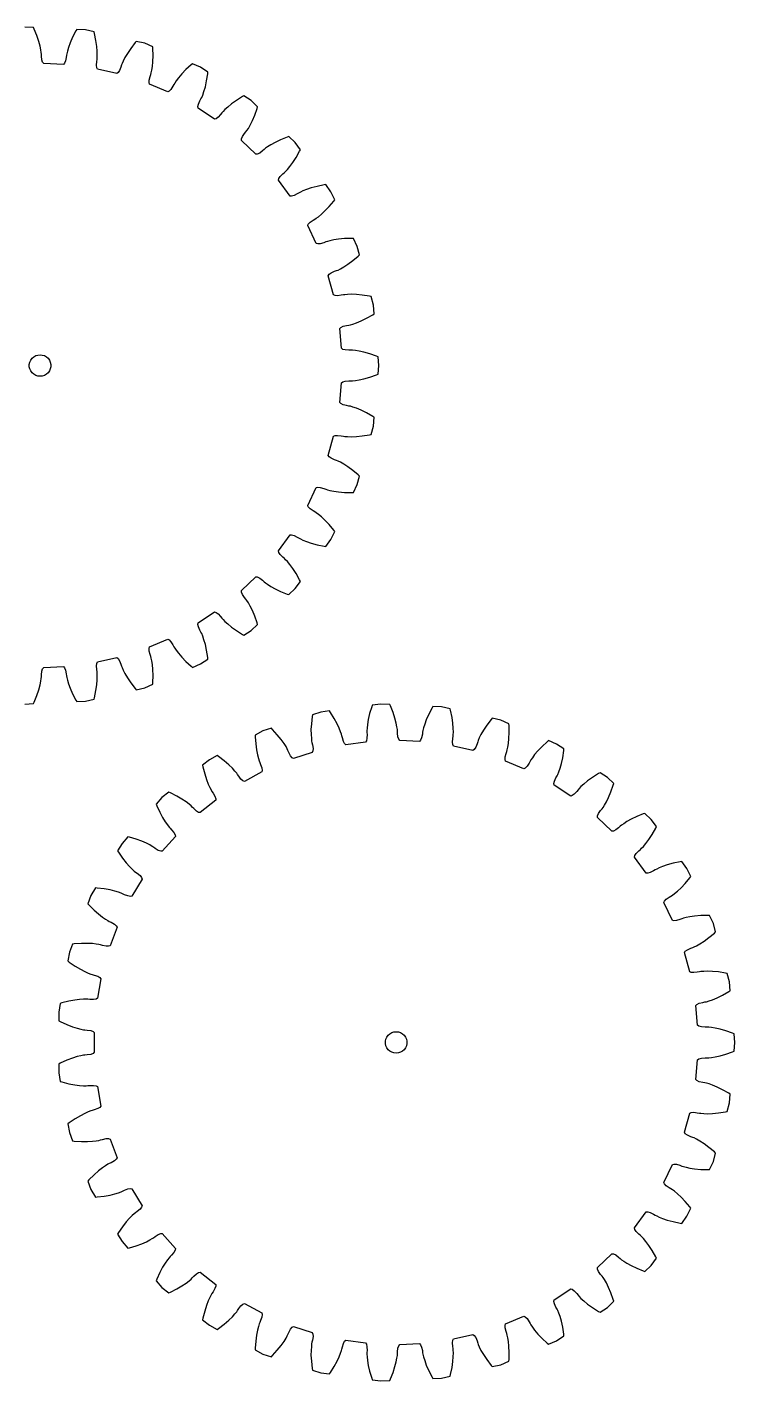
# Model space of a CAD drawing. Extents: x 0 to 193, y 0 to 188.
# Drawn here: x 94.6 to 193.1, y 0 to 188.2 of the extents above; entities that cross this region are included whole.
import ezdxf

# ---------------------------------------------------------------- set-up
doc = ezdxf.new("R2010")
doc.units = 0

msp = doc.modelspace()

# ---------------------------------------------------------------- linework, layer by layer
for p, q in [((95.54, 188.19), (94.32, 188.25)), ((95.64, 187.98), (95.54, 188.19)), ((96.01, 187.06), (95.64, 187.98)), ((96.27, 186.26), (96.01, 187.06)), ((100.97, 186.84), (100.64, 186.07)), ((101.42, 187.72), (100.97, 186.84)), ((101.54, 187.93), (101.42, 187.72)), ((102.76, 187.87), (101.54, 187.93)), ((103.95, 187.6), (102.76, 187.87)), ((104.01, 187.37), (103.95, 187.6)), ((104.21, 186.4), (104.01, 187.37)), ((104.33, 185.57), (104.21, 186.4)), ((96.45, 185.6), (96.27, 186.26)), ((96.56, 185.08), (96.45, 185.6)), ((96.61, 184.71), (96.56, 185.08)), ((96.63, 184.49), (96.61, 184.71)), ((96.63, 184.19), (96.63, 184.49)), ((100.16, 184.55), (100.13, 184.33)), ((100.25, 184.91), (100.16, 184.55)), ((100.4, 185.42), (100.25, 184.91)), ((100.64, 186.07), (100.4, 185.42)), ((104.38, 184.88), (104.33, 185.57)), ((104.39, 184.35), (104.38, 184.88)), ((108.58, 184.59), (108.24, 184)), ((109.05, 185.29), (108.58, 184.59)), ((109.65, 186.09), (109.05, 185.29)), ((109.8, 186.26), (109.65, 186.09)), ((110.99, 185.99), (109.8, 186.26)), ((112.12, 185.51), (110.99, 185.99)), ((112.13, 185.28), (112.12, 185.51)), ((112.16, 184.28), (112.13, 185.28)), ((96.69, 183.69), (96.63, 184.19)), ((96.8, 183.35), (96.69, 183.69)), ((96.94, 183.17), (96.8, 183.35)), ((99.69, 183.05), (96.94, 183.17)), ((99.85, 183.21), (99.69, 183.05)), ((99.99, 183.54), (99.85, 183.21)), ((100.09, 184.03), (99.99, 183.54)), ((100.13, 184.33), (100.09, 184.03)), ((104.28, 182.96), (104.31, 183.46)), ((104.32, 182.6), (104.28, 182.96)), ((104.31, 183.46), (104.36, 183.76)), ((104.43, 182.41), (104.32, 182.6)), ((104.36, 183.76), (104.38, 183.98)), ((104.38, 183.98), (104.39, 184.35)), ((107.68, 182.69), (107.49, 182.22)), ((107.77, 182.98), (107.68, 182.69)), ((107.85, 183.19), (107.77, 182.98)), ((108, 183.53), (107.85, 183.19)), ((108.24, 184), (108, 183.53)), ((111.97, 182.24), (112.06, 182.76)), ((112.06, 182.76), (112.12, 183.44)), ((112.12, 183.44), (112.16, 184.28)), ((117.45, 183), (116.72, 182.33)), ((117.64, 183.15), (117.45, 183)), ((118.76, 182.67), (117.64, 183.15)), ((119.78, 182), (118.76, 182.67)), ((107.11, 181.8), (104.43, 182.41)), ((107.3, 181.93), (107.11, 181.8)), ((107.49, 182.22), (107.3, 181.93)), ((111.59, 180.53), (111.61, 180.89)), ((111.61, 180.89), (111.73, 181.38)), ((111.73, 181.38), (111.83, 181.66)), ((111.83, 181.66), (111.89, 181.87)), ((111.89, 181.87), (111.97, 182.24)), ((115.37, 180.79), (115.16, 180.47)), ((115.69, 181.21), (115.37, 180.79)), ((116.14, 181.73), (115.69, 181.21)), ((116.72, 182.33), (116.14, 181.73)), ((119.42, 179.96), (119.6, 180.78)), ((119.6, 180.78), (119.75, 181.77)), ((119.75, 181.77), (119.78, 182)), ((111.66, 180.32), (111.59, 180.53)), ((114.19, 179.24), (111.66, 180.32)), ((114.4, 179.33), (114.19, 179.24)), ((114.64, 179.59), (114.4, 179.33)), ((114.91, 180.02), (114.64, 179.59)), ((115.05, 180.28), (114.91, 180.02)), ((115.16, 180.47), (115.05, 180.28)), ((119.05, 178.8), (119.23, 179.3)), ((119.23, 179.3), (119.42, 179.96)), ((118.37, 177.19), (118.45, 177.54)), ((118.41, 176.97), (118.37, 177.19)), ((120.7, 175.45), (118.41, 176.97)), ((118.45, 177.54), (118.66, 178)), ((118.66, 178), (118.81, 178.26)), ((118.81, 178.26), (118.91, 178.46)), ((118.91, 178.46), (119.05, 178.8)), ((122.53, 177.13), (122.14, 176.77)), ((123.06, 177.56), (122.53, 177.13)), ((123.74, 178.05), (123.06, 177.56)), ((124.58, 178.58), (123.74, 178.05)), ((124.79, 178.69), (124.58, 178.58)), ((125.81, 178.02), (124.79, 178.69)), ((126.69, 177.18), (125.81, 178.02)), ((126.63, 176.95), (126.69, 177.18)), ((120.92, 175.51), (120.7, 175.45)), ((121.21, 175.72), (120.92, 175.51)), ((121.55, 176.09), (121.21, 175.72)), ((121.73, 176.33), (121.55, 176.09)), ((121.88, 176.5), (121.73, 176.33)), ((122.14, 176.77), (121.88, 176.5)), ((125.67, 174.62), (125.97, 175.24)), ((125.97, 175.24), (126.3, 176.01)), ((126.3, 176.01), (126.63, 176.95)), ((124.59, 173.02), (124.88, 173.44)), ((124.88, 173.44), (125.07, 173.67)), ((125.07, 173.67), (125.2, 173.85)), ((125.2, 173.85), (125.41, 174.16)), ((125.41, 174.16), (125.67, 174.62)), ((124.44, 172.47), (124.45, 172.7)), ((126.43, 170.57), (124.44, 172.47)), ((124.45, 172.7), (124.59, 173.02)), ((127.77, 171.39), (127.6, 171.25)), ((128.08, 171.61), (127.77, 171.39)), ((128.53, 171.89), (128.08, 171.61)), ((129.13, 172.22), (128.53, 171.89)), ((129.88, 172.58), (129.13, 172.22)), ((130.81, 172.95), (129.88, 172.58)), ((131.03, 173.03), (130.81, 172.95)), ((131.91, 172.18), (131.03, 173.03)), ((132.63, 171.19), (131.91, 172.18)), ((126.65, 170.59), (126.43, 170.57)), ((126.98, 170.74), (126.65, 170.59)), ((127.38, 171.05), (126.98, 170.74)), ((127.6, 171.25), (127.38, 171.05)), ((131.58, 169.42), (132.03, 170.12)), ((132.03, 170.12), (132.53, 170.98)), ((132.53, 170.98), (132.63, 171.19)), ((129.82, 167.48), (130.18, 167.84)), ((130.18, 167.84), (130.41, 168.04)), ((130.41, 168.04), (130.57, 168.19)), ((130.57, 168.19), (130.83, 168.46)), ((130.83, 168.46), (131.17, 168.87)), ((131.17, 168.87), (131.58, 169.42)), ((129.58, 166.97), (129.63, 167.19)), ((131.2, 164.74), (129.58, 166.97)), ((129.63, 167.19), (129.82, 167.48)), ((133.49, 165.67), (133, 165.47)), ((134.14, 165.88), (133.49, 165.67)), ((134.95, 166.1), (134.14, 165.88)), ((135.93, 166.3), (134.95, 166.1)), ((136.16, 166.34), (135.93, 166.3)), ((136.88, 165.35), (136.16, 166.34)), ((131.42, 164.72), (131.2, 164.74)), ((131.76, 164.81), (131.42, 164.72)), ((132.21, 165.04), (131.76, 164.81)), ((132.47, 165.2), (132.21, 165.04)), ((132.66, 165.31), (132.47, 165.2)), ((133, 165.47), (132.66, 165.31)), ((136.63, 163.3), (137.27, 164.06)), ((137.41, 164.25), (136.88, 165.35)), ((137.27, 164.06), (137.41, 164.25)), ((135.14, 161.88), (135.55, 162.22)), ((135.55, 162.22), (136.05, 162.69)), ((136.05, 162.69), (136.63, 163.3)), ((133.65, 160.64), (133.73, 160.84)), ((134.84, 158.16), (133.65, 160.64)), ((133.73, 160.84), (133.98, 161.1)), ((133.98, 161.1), (134.4, 161.39)), ((134.4, 161.39), (134.66, 161.54)), ((134.66, 161.54), (134.84, 161.66)), ((134.84, 161.66), (135.14, 161.88)), ((135.06, 158.09), (134.84, 158.16)), ((135.9, 158.27), (135.41, 158.13)), ((136.18, 158.38), (135.9, 158.27)), ((136.39, 158.45), (136.18, 158.38)), ((136.75, 158.55), (136.39, 158.45)), ((137.27, 158.66), (136.75, 158.55)), ((137.95, 158.75), (137.27, 158.66)), ((138.78, 158.83), (137.95, 158.75)), ((139.78, 158.85), (138.78, 158.83)), ((140.01, 158.84), (139.78, 158.85)), ((140.54, 157.74), (140.01, 158.84)), ((135.41, 158.13), (135.06, 158.09)), ((139.93, 155.77), (140.69, 156.4)), ((140.87, 156.56), (140.54, 157.74)), ((140.69, 156.4), (140.87, 156.56)), ((137.39, 154.29), (137.68, 154.39)), ((137.68, 154.39), (137.88, 154.47)), ((137.88, 154.47), (138.22, 154.64)), ((138.22, 154.64), (138.68, 154.9)), ((138.68, 154.9), (139.25, 155.27)), ((139.25, 155.27), (139.93, 155.77)), ((136.52, 153.68), (136.64, 153.87)), ((137.26, 151.03), (136.52, 153.68)), ((136.64, 153.87), (136.93, 154.08)), ((136.93, 154.08), (137.39, 154.29)), ((137.46, 150.93), (137.26, 151.03)), ((137.81, 150.89), (137.46, 150.93)), ((138.31, 150.95), (137.81, 150.89)), ((138.61, 151.01), (138.31, 150.95)), ((138.83, 151.04), (138.61, 151.01)), ((139.2, 151.07), (138.83, 151.04)), ((139.73, 151.09), (139.2, 151.07)), ((140.42, 151.06), (139.73, 151.09)), ((141.25, 150.98), (140.42, 151.06)), ((142.23, 150.83), (141.25, 150.98)), ((142.46, 150.78), (142.23, 150.83)), ((142.79, 149.6), (142.46, 150.78)), ((142.9, 148.38), (142.79, 149.6)), ((139.37, 146.81), (139.59, 146.86)), ((139.59, 146.86), (139.95, 146.96)), ((139.95, 146.96), (140.45, 147.13)), ((140.45, 147.13), (141.08, 147.4)), ((141.08, 147.4), (141.83, 147.77)), ((141.83, 147.77), (142.7, 148.26)), ((142.7, 148.26), (142.9, 148.38)), ((138.11, 146.32), (138.26, 146.48)), ((138.36, 143.58), (138.11, 146.32)), ((138.26, 146.48), (138.58, 146.64)), ((138.58, 146.64), (139.07, 146.76)), ((139.07, 146.76), (139.37, 146.81)), ((138.54, 143.44), (138.36, 143.58)), ((138.88, 143.35), (138.54, 143.44)), ((139.38, 143.31), (138.88, 143.35)), ((139.68, 143.32), (139.38, 143.31)), ((139.9, 143.31), (139.68, 143.32)), ((140.28, 143.28), (139.9, 143.31)), ((140.8, 143.2), (140.28, 143.28)), ((141.47, 143.05), (140.8, 143.2)), ((94.94, 141.34), (95.01, 141.65)), ((94.94, 141.03), (94.94, 141.34)), ((95.01, 141.65), (95.14, 141.94)), ((95.14, 141.94), (95.32, 142.19)), ((95.32, 142.19), (95.55, 142.4)), ((95.55, 142.4), (95.83, 142.56)), ((95.83, 142.56), (96.12, 142.65)), ((96.12, 142.65), (96.44, 142.69)), ((96.44, 142.69), (96.75, 142.65)), ((96.75, 142.65), (97.05, 142.56)), ((97.05, 142.56), (97.32, 142.4)), ((97.32, 142.4), (97.55, 142.19)), ((97.55, 142.19), (97.73, 141.94)), ((97.73, 141.94), (97.86, 141.65)), ((97.86, 141.65), (97.93, 141.34)), ((97.93, 141.34), (97.93, 141.03)), ((142.28, 142.82), (141.47, 143.05)), ((143.22, 142.49), (142.28, 142.82)), ((143.44, 142.4), (143.22, 142.49)), ((143.55, 141.19), (143.44, 142.4)), ((95.01, 140.72), (94.94, 141.03)), ((95.14, 140.44), (95.01, 140.72)), ((95.32, 140.18), (95.14, 140.44)), ((95.55, 139.97), (95.32, 140.18)), ((95.83, 139.82), (95.55, 139.97)), ((96.12, 139.72), (95.83, 139.82)), ((96.44, 139.69), (96.12, 139.72)), ((96.75, 139.72), (96.44, 139.69)), ((97.05, 139.82), (96.75, 139.72)), ((97.32, 139.97), (97.05, 139.82)), ((97.55, 140.18), (97.32, 139.97)), ((97.73, 140.44), (97.55, 140.18)), ((97.86, 140.72), (97.73, 140.44)), ((97.93, 141.03), (97.86, 140.72)), ((140.8, 139.18), (141.47, 139.33)), ((141.47, 139.33), (142.28, 139.55)), ((142.28, 139.55), (143.22, 139.88)), ((143.22, 139.88), (143.44, 139.97)), ((143.44, 139.97), (143.55, 141.19)), ((138.11, 136.06), (138.36, 138.8)), ((138.36, 138.8), (138.54, 138.93)), ((138.54, 138.93), (138.88, 139.02)), ((138.88, 139.02), (139.38, 139.06)), ((139.38, 139.06), (139.68, 139.05)), ((139.68, 139.05), (139.9, 139.06)), ((139.9, 139.06), (140.28, 139.1)), ((140.28, 139.1), (140.8, 139.18)), ((138.26, 135.89), (138.11, 136.06)), ((138.58, 135.74), (138.26, 135.89)), ((139.07, 135.61), (138.58, 135.74)), ((139.37, 135.56), (139.07, 135.61)), ((139.59, 135.52), (139.37, 135.56)), ((139.95, 135.42), (139.59, 135.52)), ((140.45, 135.24), (139.95, 135.42)), ((141.08, 134.98), (140.45, 135.24)), ((141.83, 134.61), (141.08, 134.98)), ((142.7, 134.12), (141.83, 134.61)), ((142.9, 133.99), (142.7, 134.12)), ((142.79, 132.78), (142.9, 133.99)), ((142.46, 131.6), (142.79, 132.78)), ((136.52, 128.7), (137.26, 131.35)), ((137.26, 131.35), (137.46, 131.45)), ((137.46, 131.45), (137.81, 131.48)), ((137.81, 131.48), (138.31, 131.43)), ((138.31, 131.43), (138.61, 131.37)), ((138.61, 131.37), (138.83, 131.33)), ((138.83, 131.33), (139.2, 131.3)), ((139.2, 131.3), (139.73, 131.29)), ((139.73, 131.29), (140.42, 131.31)), ((140.42, 131.31), (141.25, 131.39)), ((141.25, 131.39), (142.23, 131.55)), ((142.23, 131.55), (142.46, 131.6)), ((136.64, 128.51), (136.52, 128.7)), ((136.93, 128.3), (136.64, 128.51)), ((137.39, 128.09), (136.93, 128.3)), ((137.68, 127.99), (137.39, 128.09)), ((137.88, 127.9), (137.68, 127.99)), ((138.22, 127.74), (137.88, 127.9)), ((138.68, 127.48), (138.22, 127.74)), ((139.25, 127.11), (138.68, 127.48)), ((139.93, 126.61), (139.25, 127.11)), ((140.69, 125.97), (139.93, 126.61)), ((134.84, 124.22), (135.06, 124.28)), ((135.06, 124.28), (135.41, 124.25)), ((135.41, 124.25), (135.9, 124.1)), ((140.01, 123.53), (140.54, 124.63)), ((140.54, 124.63), (140.87, 125.81)), ((140.87, 125.81), (140.69, 125.97)), ((133.65, 121.74), (134.84, 124.22)), ((135.9, 124.1), (136.18, 123.99)), ((136.18, 123.99), (136.39, 123.92)), ((136.39, 123.92), (136.75, 123.82)), ((136.75, 123.82), (137.27, 123.72)), ((137.27, 123.72), (137.95, 123.62)), ((137.95, 123.62), (138.78, 123.55)), ((138.78, 123.55), (139.78, 123.53)), ((139.78, 123.53), (140.01, 123.53)), ((133.73, 121.53), (133.65, 121.74)), ((133.98, 121.27), (133.73, 121.53)), ((134.4, 120.98), (133.98, 121.27)), ((134.66, 120.84), (134.4, 120.98)), ((134.84, 120.72), (134.66, 120.84)), ((135.14, 120.49), (134.84, 120.72)), ((135.55, 120.16), (135.14, 120.49)), ((136.05, 119.69), (135.55, 120.16)), ((136.63, 119.08), (136.05, 119.69)), ((137.27, 118.31), (136.63, 119.08)), ((129.58, 115.41), (131.2, 117.63)), ((131.2, 117.63), (131.42, 117.66)), ((131.42, 117.66), (131.76, 117.56)), ((131.76, 117.56), (132.21, 117.33)), ((132.21, 117.33), (132.47, 117.17)), ((132.47, 117.17), (132.66, 117.07)), ((132.66, 117.07), (133, 116.91)), ((133, 116.91), (133.49, 116.71)), ((136.16, 116.04), (136.88, 117.02)), ((136.88, 117.02), (137.41, 118.12)), ((137.41, 118.12), (137.27, 118.31)), ((129.63, 115.19), (129.58, 115.41)), ((129.82, 114.89), (129.63, 115.19)), ((130.18, 114.53), (129.82, 114.89)), ((133.49, 116.71), (134.14, 116.49)), ((134.14, 116.49), (134.95, 116.27)), ((134.95, 116.27), (135.93, 116.07)), ((135.93, 116.07), (136.16, 116.04)), ((130.41, 114.34), (130.18, 114.53)), ((130.57, 114.19), (130.41, 114.34)), ((130.83, 113.92), (130.57, 114.19)), ((131.17, 113.51), (130.83, 113.92)), ((131.58, 112.96), (131.17, 113.51)), ((132.03, 112.25), (131.58, 112.96)), ((124.44, 109.9), (126.43, 111.8)), ((126.43, 111.8), (126.65, 111.79)), ((126.65, 111.79), (126.98, 111.63)), ((126.98, 111.63), (127.38, 111.33)), ((127.38, 111.33), (127.6, 111.13)), ((127.6, 111.13), (127.77, 110.99)), ((131.91, 110.19), (132.63, 111.18)), ((132.53, 111.39), (132.03, 112.25)), ((132.63, 111.18), (132.53, 111.39)), ((124.45, 109.68), (124.44, 109.9)), ((124.59, 109.35), (124.45, 109.68)), ((124.88, 108.93), (124.59, 109.35)), ((127.77, 110.99), (128.08, 110.77)), ((128.08, 110.77), (128.53, 110.48)), ((128.53, 110.48), (129.13, 110.15)), ((129.13, 110.15), (129.88, 109.79)), ((129.88, 109.79), (130.81, 109.42)), ((130.81, 109.42), (131.03, 109.35)), ((131.03, 109.35), (131.91, 110.19)), ((125.07, 108.7), (124.88, 108.93)), ((125.2, 108.53), (125.07, 108.7)), ((125.41, 108.21), (125.2, 108.53)), ((125.67, 107.75), (125.41, 108.21)), ((125.97, 107.14), (125.67, 107.75)), ((118.41, 105.4), (120.7, 106.92)), ((120.7, 106.92), (120.92, 106.86)), ((120.92, 106.86), (121.21, 106.65)), ((121.21, 106.65), (121.55, 106.28)), ((121.55, 106.28), (121.73, 106.04)), ((121.73, 106.04), (121.88, 105.88)), ((121.88, 105.88), (122.14, 105.61)), ((122.14, 105.61), (122.53, 105.25)), ((126.3, 106.36), (125.97, 107.14)), ((126.63, 105.42), (126.3, 106.36)), ((126.69, 105.2), (126.63, 105.42)), ((118.37, 105.18), (118.41, 105.4)), ((118.45, 104.84), (118.37, 105.18)), ((118.66, 104.37), (118.45, 104.84)), ((118.81, 104.11), (118.66, 104.37)), ((118.91, 103.92), (118.81, 104.11)), ((119.05, 103.57), (118.91, 103.92)), ((119.23, 103.07), (119.05, 103.57)), ((122.53, 105.25), (123.06, 104.82)), ((123.06, 104.82), (123.74, 104.33)), ((123.74, 104.33), (124.58, 103.8)), ((124.58, 103.8), (124.79, 103.68)), ((124.79, 103.68), (125.81, 104.36)), ((125.81, 104.36), (126.69, 105.2)), ((111.59, 101.84), (111.66, 102.06)), ((111.61, 101.49), (111.59, 101.84)), ((111.66, 102.06), (114.19, 103.14)), ((114.19, 103.14), (114.4, 103.04)), ((114.4, 103.04), (114.64, 102.79)), ((114.64, 102.79), (114.91, 102.36)), ((114.91, 102.36), (115.05, 102.09)), ((115.05, 102.09), (115.16, 101.9)), ((115.16, 101.9), (115.37, 101.59)), ((119.42, 102.41), (119.23, 103.07)), ((119.6, 101.59), (119.42, 102.41)), ((104.32, 99.77), (104.43, 99.97)), ((104.43, 99.97), (107.11, 100.58)), ((107.11, 100.58), (107.3, 100.45)), ((107.3, 100.45), (107.49, 100.15)), ((107.49, 100.15), (107.68, 99.68)), ((111.73, 101), (111.61, 101.49)), ((111.83, 100.71), (111.73, 101)), ((111.89, 100.5), (111.83, 100.71)), ((111.97, 100.14), (111.89, 100.5)), ((112.06, 99.61), (111.97, 100.14)), ((115.37, 101.59), (115.69, 101.17)), ((115.69, 101.17), (116.14, 100.65)), ((116.14, 100.65), (116.72, 100.04)), ((116.72, 100.04), (117.45, 99.37)), ((118.76, 99.7), (119.78, 100.38)), ((119.75, 100.61), (119.6, 101.59)), ((119.78, 100.38), (119.75, 100.61)), ((96.63, 98.19), (96.69, 98.69)), ((96.63, 97.89), (96.63, 98.19)), ((96.69, 98.69), (96.8, 99.03)), ((96.8, 99.03), (96.94, 99.2)), ((96.94, 99.2), (99.69, 99.32)), ((99.69, 99.32), (99.85, 99.16)), ((99.85, 99.16), (99.99, 98.84)), ((99.99, 98.84), (100.09, 98.34)), ((100.09, 98.34), (100.13, 98.04)), ((100.13, 98.04), (100.16, 97.83)), ((104.28, 99.42), (104.32, 99.77)), ((104.31, 98.91), (104.28, 99.42)), ((104.36, 98.62), (104.31, 98.91)), ((104.38, 98.4), (104.36, 98.62)), ((104.39, 98.02), (104.38, 98.4)), ((104.38, 97.49), (104.39, 98.02)), ((107.68, 99.68), (107.77, 99.4)), ((107.77, 99.4), (107.85, 99.19)), ((107.85, 99.19), (108, 98.84)), ((108, 98.84), (108.24, 98.37)), ((108.24, 98.37), (108.58, 97.78)), ((112.12, 98.93), (112.06, 99.61)), ((112.16, 98.09), (112.12, 98.93)), ((112.13, 97.1), (112.16, 98.09)), ((117.45, 99.37), (117.64, 99.22)), ((117.64, 99.22), (118.76, 99.7)), ((96.01, 95.32), (96.27, 96.11)), ((96.27, 96.11), (96.45, 96.77)), ((96.45, 96.77), (96.56, 97.29)), ((96.56, 97.29), (96.61, 97.67)), ((96.61, 97.67), (96.63, 97.89)), ((100.16, 97.83), (100.25, 97.46)), ((100.25, 97.46), (100.4, 96.95)), ((100.4, 96.95), (100.64, 96.31)), ((100.64, 96.31), (100.97, 95.54)), ((104.21, 95.98), (104.33, 96.81)), ((104.33, 96.81), (104.38, 97.49)), ((108.58, 97.78), (109.05, 97.08)), ((109.05, 97.08), (109.65, 96.29)), ((109.65, 96.29), (109.8, 96.11)), ((109.8, 96.11), (110.99, 96.38)), ((110.99, 96.38), (112.12, 96.86)), ((112.12, 96.86), (112.13, 97.1)), ((94.32, 94.12), (95.54, 94.18)), ((95.54, 94.18), (95.64, 94.39)), ((95.64, 94.39), (96.01, 95.32)), ((100.97, 95.54), (101.42, 94.65)), ((101.42, 94.65), (101.54, 94.45)), ((101.54, 94.45), (102.76, 94.5)), ((102.76, 94.5), (103.95, 94.78)), ((103.95, 94.78), (104.01, 95)), ((104.01, 95), (104.21, 95.98)), ((143.84, 94.12), (142.63, 93.96)), ((145.06, 94.07), (143.84, 94.12)), ((134.27, 92.38), (134.16, 91.39)), ((134.31, 92.61), (134.27, 92.38)), ((135.47, 92.99), (134.31, 92.61)), ((136.68, 93.16), (135.47, 92.99)), ((136.81, 92.96), (136.68, 93.16)), ((137.34, 92.12), (136.81, 92.96)), ((142.26, 92.79), (142.07, 91.97)), ((142.55, 93.74), (142.26, 92.79)), ((142.63, 93.96), (142.55, 93.74)), ((145.16, 93.86), (145.06, 94.07)), ((145.53, 92.93), (145.16, 93.86)), ((145.79, 92.14), (145.53, 92.93)), ((150.49, 92.71), (150.15, 91.94)), ((150.94, 93.6), (150.49, 92.71)), ((151.05, 93.8), (150.94, 93.6)), ((152.27, 93.75), (151.05, 93.8)), ((153.46, 93.47), (152.27, 93.75)), ((153.52, 93.25), (153.46, 93.47)), ((153.72, 92.27), (153.52, 93.25)), ((153.84, 91.44), (153.72, 92.27)), ((127.43, 90.38), (126.36, 89.8)), ((128.6, 90.76), (127.43, 90.38)), ((128.76, 90.59), (128.6, 90.76)), ((129.43, 89.86), (128.76, 90.59)), ((134.16, 91.39), (134.11, 90.56)), ((134.11, 90.56), (134.12, 89.87)), ((137.74, 91.38), (137.34, 92.12)), ((138.04, 90.76), (137.74, 91.38)), ((138.23, 90.27), (138.04, 90.76)), ((141.9, 90.77), (141.88, 90.39)), ((141.88, 90.39), (141.88, 90.17)), ((141.95, 91.29), (141.9, 90.77)), ((142.07, 91.97), (141.95, 91.29)), ((145.97, 91.47), (145.79, 92.14)), ((146.07, 90.96), (145.97, 91.47)), ((146.12, 90.58), (146.07, 90.96)), ((146.14, 90.36), (146.12, 90.58)), ((146.15, 90.06), (146.14, 90.36)), ((149.68, 90.42), (149.64, 90.21)), ((149.76, 90.79), (149.68, 90.42)), ((149.92, 91.3), (149.76, 90.79)), ((150.15, 91.94), (149.92, 91.3)), ((153.9, 90.76), (153.84, 91.44)), ((153.91, 90.23), (153.9, 90.76)), ((158.1, 90.47), (157.75, 89.88)), ((158.56, 91.17), (158.1, 90.47)), ((159.16, 91.96), (158.56, 91.17)), ((159.32, 92.14), (159.16, 91.96)), ((160.51, 91.87), (159.32, 92.14)), ((161.63, 91.39), (160.51, 91.87)), ((161.65, 91.15), (161.63, 91.39)), ((161.67, 90.16), (161.65, 91.15)), ((126.36, 89.8), (126.36, 89.57)), ((126.36, 89.57), (126.43, 88.58)), ((126.43, 88.58), (126.54, 87.74)), ((129.96, 89.21), (129.43, 89.86)), ((130.36, 88.65), (129.96, 89.21)), ((130.64, 88.2), (130.36, 88.65)), ((134.12, 89.87), (134.16, 89.34)), ((134.16, 89.34), (134.2, 88.97)), ((134.2, 88.97), (134.25, 88.75)), ((134.25, 88.75), (134.32, 88.46)), ((138.35, 89.92), (138.23, 90.27)), ((138.41, 89.7), (138.35, 89.92)), ((138.47, 89.41), (138.41, 89.7)), ((138.61, 88.92), (138.47, 89.41)), ((138.78, 88.61), (138.61, 88.92)), ((138.95, 88.46), (138.78, 88.61)), ((141.68, 88.83), (138.95, 88.46)), ((141.81, 89.02), (141.68, 88.83)), ((141.89, 89.37), (141.81, 89.02)), ((141.88, 90.17), (141.9, 89.87)), ((141.9, 89.87), (141.89, 89.37)), ((146.21, 89.56), (146.15, 90.06)), ((146.32, 89.22), (146.21, 89.56)), ((146.46, 89.05), (146.32, 89.22)), ((149.21, 88.93), (146.46, 89.05)), ((149.36, 89.09), (149.21, 88.93)), ((149.5, 89.41), (149.36, 89.09)), ((149.61, 89.91), (149.5, 89.41)), ((149.64, 90.21), (149.61, 89.91)), ((153.79, 88.83), (153.82, 89.34)), ((153.84, 88.48), (153.79, 88.83)), ((153.82, 89.34), (153.87, 89.63)), ((153.95, 88.28), (153.84, 88.48)), ((153.87, 89.63), (153.89, 89.85)), ((153.89, 89.85), (153.91, 90.23)), ((157.2, 88.57), (157.01, 88.1)), ((157.29, 88.85), (157.2, 88.57)), ((157.36, 89.06), (157.29, 88.85)), ((157.51, 89.41), (157.36, 89.06)), ((157.75, 89.88), (157.51, 89.41)), ((161.49, 88.11), (161.57, 88.64)), ((161.57, 88.64), (161.64, 89.32)), ((161.64, 89.32), (161.67, 90.16)), ((166.97, 88.88), (166.24, 88.21)), ((167.15, 89.03), (166.97, 88.88)), ((168.27, 88.55), (167.15, 89.03)), ((169.29, 87.87), (168.27, 88.55)), ((121.07, 86.96), (120, 86.38)), ((121.27, 86.83), (121.07, 86.96)), ((122.06, 86.22), (121.27, 86.83)), ((126.54, 87.74), (126.67, 87.07)), ((126.67, 87.07), (126.8, 86.56)), ((130.82, 87.87), (130.64, 88.2)), ((130.91, 87.67), (130.82, 87.87)), ((131.03, 87.39), (130.91, 87.67)), ((131.26, 86.94), (131.03, 87.39)), ((131.48, 86.66), (131.26, 86.94)), ((131.67, 86.55), (131.48, 86.66)), ((134.29, 87.4), (131.67, 86.55)), ((134.38, 87.61), (134.29, 87.4)), ((134.32, 88.46), (134.4, 87.96)), ((134.4, 87.96), (134.38, 87.61)), ((156.63, 87.67), (153.95, 88.28)), ((156.81, 87.8), (156.63, 87.67)), ((157.01, 88.1), (156.81, 87.8)), ((161.11, 86.4), (161.12, 86.76)), ((161.12, 86.76), (161.25, 87.25)), ((161.25, 87.25), (161.34, 87.54)), ((161.34, 87.54), (161.41, 87.75)), ((161.41, 87.75), (161.49, 88.11)), ((164.89, 86.66), (164.68, 86.35)), ((165.21, 87.08), (164.89, 86.66)), ((165.65, 87.6), (165.21, 87.08)), ((166.24, 88.21), (165.65, 87.6)), ((168.93, 85.84), (169.11, 86.66)), ((169.11, 86.66), (169.27, 87.64)), ((169.27, 87.64), (169.29, 87.87)), ((120, 86.38), (119.04, 85.62)), ((119.04, 85.62), (119.09, 85.39)), ((119.09, 85.39), (119.33, 84.42)), ((122.69, 85.67), (122.06, 86.22)), ((123.18, 85.2), (122.69, 85.67)), ((123.54, 84.8), (123.18, 85.2)), ((123.78, 84.51), (123.54, 84.8)), ((126.8, 86.56), (126.91, 86.2)), ((126.91, 86.2), (126.99, 85.99)), ((126.99, 85.99), (127.11, 85.72)), ((127.11, 85.72), (127.28, 85.24)), ((127.33, 84.89), (127.27, 84.67)), ((127.28, 85.24), (127.33, 84.89)), ((161.18, 86.19), (161.11, 86.4)), ((163.71, 85.11), (161.18, 86.19)), ((163.91, 85.21), (163.71, 85.11)), ((164.16, 85.46), (163.91, 85.21)), ((164.43, 85.89), (164.16, 85.46)), ((164.57, 86.16), (164.43, 85.89)), ((164.68, 86.35), (164.57, 86.16)), ((168.57, 84.68), (168.74, 85.18)), ((168.74, 85.18), (168.93, 85.84)), ((119.33, 84.42), (119.59, 83.62)), ((119.59, 83.62), (119.83, 82.98)), ((119.83, 82.98), (120.05, 82.5)), ((123.91, 84.33), (123.78, 84.51)), ((124.06, 84.08), (123.91, 84.33)), ((124.37, 83.68), (124.06, 84.08)), ((124.64, 83.44), (124.37, 83.68)), ((124.85, 83.37), (124.64, 83.44)), ((127.27, 84.67), (124.85, 83.37)), ((167.89, 83.07), (167.97, 83.41)), ((167.92, 82.84), (167.89, 83.07)), ((170.22, 81.33), (167.92, 82.84)), ((167.97, 83.41), (168.18, 83.88)), ((168.18, 83.88), (168.32, 84.14)), ((168.32, 84.14), (168.42, 84.33)), ((168.42, 84.33), (168.57, 84.68)), ((172.04, 83), (171.65, 82.64)), ((172.57, 83.43), (172.04, 83)), ((173.26, 83.92), (172.57, 83.43)), ((174.1, 84.45), (173.26, 83.92)), ((174.3, 84.57), (174.1, 84.45)), ((175.32, 83.89), (174.3, 84.57)), ((176.21, 83.05), (175.32, 83.89)), ((176.14, 82.83), (176.21, 83.05)), ((113.39, 81.11), (112.59, 80.19)), ((114.35, 81.87), (113.39, 81.11)), ((114.56, 81.78), (114.35, 81.87)), ((115.45, 81.33), (114.56, 81.78)), ((116.17, 80.9), (115.45, 81.33)), ((120.05, 82.5), (120.23, 82.17)), ((120.23, 82.17), (120.34, 81.98)), ((120.34, 81.98), (120.51, 81.73)), ((120.51, 81.73), (120.76, 81.29)), ((120.76, 81.29), (120.87, 80.95)), ((120.87, 80.95), (120.86, 80.73)), ((170.43, 81.39), (170.22, 81.33)), ((170.72, 81.6), (170.43, 81.39)), ((171.07, 81.97), (170.72, 81.6)), ((171.25, 82.21), (171.07, 81.97)), ((171.39, 82.37), (171.25, 82.21)), ((171.65, 82.64), (171.39, 82.37)), ((175.18, 80.5), (175.49, 81.11)), ((175.49, 81.11), (175.81, 81.89)), ((175.81, 81.89), (176.14, 82.83)), ((112.59, 80.19), (112.68, 79.97)), ((112.68, 79.97), (113.09, 79.07)), ((113.09, 79.07), (113.48, 78.33)), ((116.74, 80.52), (116.17, 80.9)), ((117.16, 80.2), (116.74, 80.52)), ((117.45, 79.95), (117.16, 80.2)), ((117.61, 79.8), (117.45, 79.95)), ((117.81, 79.58), (117.61, 79.8)), ((118.18, 79.24), (117.81, 79.58)), ((118.49, 79.05), (118.18, 79.24)), ((120.86, 80.73), (118.71, 79.02)), ((174.11, 78.9), (174.39, 79.32)), ((174.39, 79.32), (174.58, 79.55)), ((174.58, 79.55), (174.72, 79.72)), ((174.72, 79.72), (174.92, 80.04)), ((174.92, 80.04), (175.18, 80.5)), ((113.48, 78.33), (113.84, 77.74)), ((113.84, 77.74), (114.14, 77.31)), ((114.14, 77.31), (114.37, 77.01)), ((118.71, 79.02), (118.49, 79.05)), ((173.96, 78.57), (174.11, 78.9)), ((173.96, 78.35), (173.96, 78.57)), ((175.95, 76.45), (173.96, 78.35)), ((177.29, 77.26), (177.12, 77.12)), ((177.59, 77.48), (177.29, 77.26)), ((178.04, 77.77), (177.59, 77.48)), ((178.64, 78.1), (178.04, 77.77)), ((179.4, 78.46), (178.64, 78.1)), ((180.32, 78.83), (179.4, 78.46)), ((180.54, 78.9), (180.32, 78.83)), ((181.43, 78.06), (180.54, 78.9)), ((182.15, 77.07), (181.43, 78.06)), ((108.64, 75.67), (107.84, 74.75)), ((108.87, 75.62), (108.64, 75.67)), ((109.82, 75.33), (108.87, 75.62)), ((110.61, 75.04), (109.82, 75.33)), ((115.25, 75.71), (113.44, 73.64)), ((114.37, 77.01), (114.52, 76.85)), ((114.52, 76.85), (114.73, 76.64)), ((114.73, 76.64), (115.05, 76.25)), ((115.05, 76.25), (115.22, 75.93)), ((115.22, 75.93), (115.25, 75.71)), ((176.17, 76.46), (175.95, 76.45)), ((176.49, 76.62), (176.17, 76.46)), ((176.89, 76.92), (176.49, 76.62)), ((177.12, 77.12), (176.89, 76.92)), ((181.09, 75.29), (181.55, 76)), ((181.55, 76), (182.04, 76.86)), ((182.04, 76.86), (182.15, 77.07)), ((107.84, 74.75), (107.21, 73.7)), ((107.21, 73.7), (107.33, 73.5)), ((107.33, 73.5), (107.9, 72.69)), ((111.24, 74.77), (110.61, 75.04)), ((111.71, 74.52), (111.24, 74.77)), ((112.03, 74.33), (111.71, 74.52)), ((112.22, 74.21), (112.03, 74.33)), ((112.45, 74.03), (112.22, 74.21)), ((112.88, 73.76), (112.45, 74.03)), ((113.22, 73.64), (112.88, 73.76)), ((113.44, 73.64), (113.22, 73.64)), ((179.34, 73.36), (179.69, 73.72)), ((179.69, 73.72), (179.92, 73.91)), ((179.92, 73.91), (180.08, 74.06)), ((180.08, 74.06), (180.34, 74.33)), ((180.34, 74.33), (180.68, 74.74)), ((180.68, 74.74), (181.09, 75.29)), ((107.9, 72.69), (108.42, 72.03)), ((108.42, 72.03), (108.88, 71.52)), ((179.09, 72.84), (179.14, 73.06)), ((180.71, 70.62), (179.09, 72.84)), ((179.14, 73.06), (179.34, 73.36)), ((183.01, 71.54), (182.52, 71.34)), ((183.66, 71.76), (183.01, 71.54)), ((184.47, 71.98), (183.66, 71.76)), ((185.44, 72.18), (184.47, 71.98)), ((185.67, 72.21), (185.44, 72.18)), ((186.39, 71.23), (185.67, 72.21)), ((108.88, 71.52), (109.25, 71.14)), ((110.63, 69.77), (109.22, 67.41)), ((109.25, 71.14), (109.53, 70.89)), ((109.53, 70.89), (109.71, 70.76)), ((109.71, 70.76), (109.95, 70.59)), ((109.95, 70.59), (110.34, 70.26)), ((110.34, 70.26), (110.56, 69.98)), ((110.56, 69.98), (110.63, 69.77)), ((180.93, 70.59), (180.71, 70.62)), ((181.28, 70.69), (180.93, 70.59)), ((181.73, 70.92), (181.28, 70.69)), ((181.98, 71.08), (181.73, 70.92)), ((182.18, 71.18), (181.98, 71.08)), ((182.52, 71.34), (182.18, 71.18)), ((186.14, 69.17), (186.78, 69.94)), ((186.92, 70.13), (186.39, 71.23)), ((186.78, 69.94), (186.92, 70.13)), ((104.13, 68.55), (103.51, 67.5)), ((104.37, 68.54), (104.13, 68.55)), ((105.35, 68.43), (104.37, 68.54)), ((106.18, 68.28), (105.35, 68.43)), ((106.85, 68.12), (106.18, 68.28)), ((107.36, 67.97), (106.85, 68.12)), ((107.71, 67.84), (107.36, 67.97)), ((107.91, 67.75), (107.71, 67.84)), ((184.66, 67.76), (185.07, 68.09)), ((185.07, 68.09), (185.57, 68.56)), ((185.57, 68.56), (186.14, 69.17)), ((103.51, 67.5), (103.08, 66.36)), ((103.08, 66.36), (103.23, 66.18)), ((103.23, 66.18), (103.94, 65.48)), ((108.18, 67.61), (107.91, 67.75)), ((108.65, 67.43), (108.18, 67.61)), ((109, 67.36), (108.65, 67.43)), ((109.22, 67.41), (109, 67.36)), ((183.16, 66.51), (183.25, 66.72)), ((184.36, 64.03), (183.16, 66.51)), ((183.25, 66.72), (183.5, 66.98)), ((183.5, 66.98), (183.91, 67.27)), ((183.91, 67.27), (184.17, 67.41)), ((184.17, 67.41), (184.36, 67.53)), ((184.36, 67.53), (184.66, 67.76)), ((103.94, 65.48), (104.57, 64.93)), ((104.57, 64.93), (105.11, 64.5)), ((105.11, 64.5), (105.54, 64.2)), ((105.54, 64.2), (105.86, 64.01)), ((105.86, 64.01), (106.06, 63.9)), ((184.57, 63.97), (184.36, 64.03)), ((185.41, 64.14), (184.93, 64)), ((185.69, 64.26), (185.41, 64.14)), ((185.9, 64.33), (185.69, 64.26)), ((186.26, 64.42), (185.9, 64.33)), ((186.78, 64.53), (186.26, 64.42)), ((187.46, 64.63), (186.78, 64.53)), ((188.3, 64.7), (187.46, 64.63)), ((189.29, 64.72), (188.3, 64.7)), ((189.53, 64.72), (189.29, 64.72)), ((190.06, 63.62), (189.53, 64.72)), ((106.06, 63.9), (106.33, 63.78)), ((107.14, 63.1), (106.18, 60.52)), ((106.33, 63.78), (106.77, 63.53)), ((106.77, 63.53), (107.04, 63.3)), ((107.04, 63.3), (107.14, 63.1)), ((184.93, 64), (184.57, 63.97)), ((189.45, 61.64), (190.21, 62.28)), ((190.38, 62.44), (190.06, 63.62)), ((190.21, 62.28), (190.38, 62.44)), ((100.97, 60.74), (100.54, 59.6)), ((101.2, 60.77), (100.97, 60.74)), ((102.19, 60.83), (101.2, 60.77)), ((103.03, 60.84), (102.19, 60.83)), ((103.72, 60.8), (103.03, 60.84)), ((104.24, 60.74), (103.72, 60.8)), ((104.61, 60.68), (104.24, 60.74)), ((104.83, 60.63), (104.61, 60.68)), ((105.12, 60.54), (104.83, 60.63)), ((105.61, 60.44), (105.12, 60.54)), ((105.97, 60.44), (105.61, 60.44)), ((106.18, 60.52), (105.97, 60.44)), ((186.91, 60.16), (187.19, 60.26)), ((187.19, 60.26), (187.39, 60.35)), ((187.39, 60.35), (187.73, 60.51)), ((187.73, 60.51), (188.19, 60.77)), ((188.19, 60.77), (188.77, 61.14)), ((188.77, 61.14), (189.45, 61.64)), ((100.54, 59.6), (100.32, 58.39)), ((100.32, 58.39), (100.5, 58.25)), ((186.04, 59.55), (186.16, 59.74)), ((186.77, 56.9), (186.04, 59.55)), ((186.16, 59.74), (186.45, 59.95)), ((186.45, 59.95), (186.91, 60.16)), ((100.5, 58.25), (101.32, 57.68)), ((101.32, 57.68), (102.04, 57.25)), ((102.04, 57.25), (102.65, 56.93)), ((102.65, 56.93), (103.13, 56.71)), ((103.13, 56.71), (103.48, 56.58)), ((103.48, 56.58), (103.69, 56.51)), ((103.69, 56.51), (103.98, 56.44)), ((186.97, 56.8), (186.77, 56.9)), ((187.33, 56.77), (186.97, 56.8)), ((187.83, 56.82), (187.33, 56.77)), ((188.12, 56.88), (187.83, 56.82)), ((188.34, 56.92), (188.12, 56.88)), ((188.72, 56.95), (188.34, 56.92)), ((189.25, 56.96), (188.72, 56.95)), ((189.93, 56.94), (189.25, 56.96)), ((190.77, 56.86), (189.93, 56.94)), ((191.75, 56.7), (190.77, 56.86)), ((191.98, 56.65), (191.75, 56.7)), ((192.3, 55.47), (191.98, 56.65)), ((103.98, 56.44), (104.46, 56.27)), ((104.9, 55.91), (104.41, 53.2)), ((104.46, 56.27), (104.77, 56.09)), ((104.77, 56.09), (104.9, 55.91)), ((192.41, 54.26), (192.3, 55.47)), ((100.44, 52.8), (99.47, 52.56)), ((101.26, 52.95), (100.44, 52.8)), ((101.94, 53.04), (101.26, 52.95)), ((102.47, 53.07), (101.94, 53.04)), ((102.85, 53.08), (102.47, 53.07)), ((103.07, 53.06), (102.85, 53.08)), ((103.37, 53.03), (103.07, 53.06)), ((103.87, 53.02), (103.37, 53.03)), ((104.22, 53.08), (103.87, 53.02)), ((104.41, 53.2), (104.22, 53.08)), ((188.89, 52.69), (189.1, 52.73)), ((189.1, 52.73), (189.46, 52.83)), ((189.46, 52.83), (189.96, 53.01)), ((189.96, 53.01), (190.6, 53.27)), ((190.6, 53.27), (191.35, 53.64)), ((191.35, 53.64), (192.22, 54.13)), ((192.22, 54.13), (192.41, 54.26)), ((99.25, 52.49), (99.03, 51.29)), ((99.03, 51.29), (99.03, 50.06)), ((99.47, 52.56), (99.25, 52.49)), ((187.62, 52.19), (187.78, 52.36)), ((187.87, 49.45), (187.62, 52.19)), ((187.78, 52.36), (188.1, 52.51)), ((188.1, 52.51), (188.59, 52.64)), ((188.59, 52.64), (188.89, 52.69)), ((99.03, 50.06), (99.24, 49.96)), ((99.24, 49.96), (100.14, 49.55)), ((100.14, 49.55), (100.93, 49.25)), ((100.93, 49.25), (101.58, 49.04)), ((101.58, 49.04), (102.1, 48.91)), ((188.05, 49.32), (187.87, 49.45)), ((188.4, 49.23), (188.05, 49.32)), ((188.9, 49.19), (188.4, 49.23)), ((189.2, 49.2), (188.9, 49.19)), ((189.42, 49.19), (189.2, 49.2)), ((189.79, 49.15), (189.42, 49.19)), ((190.32, 49.07), (189.79, 49.15)), ((190.99, 48.92), (190.32, 49.07)), ((102.1, 48.91), (102.47, 48.84)), ((102.47, 48.84), (102.68, 48.81)), ((102.68, 48.81), (102.98, 48.79)), ((102.98, 48.79), (103.48, 48.71)), ((103.48, 48.71), (103.82, 48.59)), ((103.82, 48.59), (103.98, 48.44)), ((103.98, 48.44), (103.98, 45.69)), ((144.46, 47.22), (144.52, 47.53)), ((144.46, 46.91), (144.46, 47.22)), ((144.52, 47.53), (144.65, 47.81)), ((144.65, 47.81), (144.84, 48.07)), ((144.84, 48.07), (145.07, 48.28)), ((145.07, 48.28), (145.34, 48.43)), ((145.34, 48.43), (145.64, 48.53)), ((145.64, 48.53), (145.95, 48.56)), ((145.95, 48.56), (146.26, 48.53)), ((146.26, 48.53), (146.56, 48.43)), ((146.56, 48.43), (146.83, 48.28)), ((146.83, 48.28), (147.07, 48.07)), ((147.07, 48.07), (147.25, 47.81)), ((147.25, 47.81), (147.38, 47.53)), ((147.38, 47.53), (147.44, 47.22)), ((147.44, 47.22), (147.44, 46.91)), ((191.79, 48.7), (190.99, 48.92)), ((192.73, 48.37), (191.79, 48.7)), ((192.95, 48.28), (192.73, 48.37)), ((193.06, 47.06), (192.95, 48.28)), ((192.95, 45.85), (193.06, 47.06)), ((102.1, 45.21), (101.58, 45.09)), ((102.47, 45.28), (102.1, 45.21)), ((102.68, 45.31), (102.47, 45.28)), ((102.98, 45.33), (102.68, 45.31)), ((103.48, 45.41), (102.98, 45.33)), ((103.82, 45.54), (103.48, 45.41)), ((103.98, 45.69), (103.82, 45.54)), ((144.52, 46.6), (144.46, 46.91)), ((144.65, 46.31), (144.52, 46.6)), ((144.84, 46.06), (144.65, 46.31)), ((145.07, 45.85), (144.84, 46.06)), ((145.34, 45.69), (145.07, 45.85)), ((145.64, 45.6), (145.34, 45.69)), ((145.95, 45.56), (145.64, 45.6)), ((146.26, 45.6), (145.95, 45.56)), ((146.56, 45.69), (146.26, 45.6)), ((146.83, 45.85), (146.56, 45.69)), ((147.07, 46.06), (146.83, 45.85)), ((147.25, 46.31), (147.07, 46.06)), ((147.38, 46.6), (147.25, 46.31)), ((147.44, 46.91), (147.38, 46.6)), ((190.32, 45.05), (190.99, 45.2)), ((190.99, 45.2), (191.79, 45.43)), ((191.79, 45.43), (192.73, 45.76)), ((192.73, 45.76), (192.95, 45.85)), ((99.24, 44.17), (99.03, 44.06)), ((99.03, 44.06), (99.03, 42.84)), ((100.14, 44.58), (99.24, 44.17)), ((100.93, 44.88), (100.14, 44.58)), ((101.58, 45.09), (100.93, 44.88)), ((187.62, 41.93), (187.87, 44.67)), ((187.87, 44.67), (188.05, 44.8)), ((188.05, 44.8), (188.4, 44.9)), ((188.4, 44.9), (188.9, 44.94)), ((188.9, 44.94), (189.2, 44.93)), ((189.2, 44.93), (189.42, 44.94)), ((189.42, 44.94), (189.79, 44.97)), ((189.79, 44.97), (190.32, 45.05)), ((99.03, 42.84), (99.25, 41.64)), ((99.25, 41.64), (99.47, 41.57)), ((99.47, 41.57), (100.44, 41.33)), ((187.78, 41.77), (187.62, 41.93)), ((188.1, 41.61), (187.78, 41.77)), ((188.59, 41.49), (188.1, 41.61)), ((188.89, 41.44), (188.59, 41.49)), ((189.1, 41.39), (188.89, 41.44)), ((100.44, 41.33), (101.26, 41.17)), ((101.26, 41.17), (101.94, 41.09)), ((101.94, 41.09), (102.47, 41.05)), ((102.47, 41.05), (102.85, 41.05)), ((102.85, 41.05), (103.07, 41.06)), ((103.07, 41.06), (103.37, 41.09)), ((103.37, 41.09), (103.87, 41.1)), ((103.87, 41.1), (104.22, 41.04)), ((104.22, 41.04), (104.41, 40.92)), ((104.41, 40.92), (104.9, 38.22)), ((189.46, 41.29), (189.1, 41.39)), ((189.96, 41.12), (189.46, 41.29)), ((190.6, 40.85), (189.96, 41.12)), ((191.35, 40.48), (190.6, 40.85)), ((192.22, 39.99), (191.35, 40.48)), ((192.41, 39.87), (192.22, 39.99)), ((192.3, 38.65), (192.41, 39.87)), ((103.98, 37.69), (103.69, 37.61)), ((104.46, 37.86), (103.98, 37.69)), ((104.77, 38.04), (104.46, 37.86)), ((104.9, 38.22), (104.77, 38.04)), ((191.98, 37.47), (192.3, 38.65)), ((100.5, 35.88), (100.32, 35.73)), ((101.32, 36.44), (100.5, 35.88)), ((102.04, 36.88), (101.32, 36.44)), ((102.65, 37.19), (102.04, 36.88)), ((103.13, 37.41), (102.65, 37.19)), ((103.48, 37.55), (103.13, 37.41)), ((103.69, 37.61), (103.48, 37.55)), ((186.04, 34.57), (186.77, 37.22)), ((186.77, 37.22), (186.97, 37.32)), ((186.97, 37.32), (187.33, 37.36)), ((187.33, 37.36), (187.83, 37.3)), ((187.83, 37.3), (188.12, 37.24)), ((188.12, 37.24), (188.34, 37.21)), ((188.34, 37.21), (188.72, 37.18)), ((188.72, 37.18), (189.25, 37.16)), ((189.25, 37.16), (189.93, 37.19)), ((189.93, 37.19), (190.77, 37.27)), ((190.77, 37.27), (191.75, 37.42)), ((191.75, 37.42), (191.98, 37.47)), ((100.32, 35.73), (100.54, 34.53)), ((100.54, 34.53), (100.97, 33.39)), ((186.16, 34.38), (186.04, 34.57)), ((186.45, 34.17), (186.16, 34.38)), ((186.91, 33.96), (186.45, 34.17)), ((187.19, 33.86), (186.91, 33.96)), ((100.97, 33.39), (101.2, 33.36)), ((101.2, 33.36), (102.19, 33.29)), ((102.19, 33.29), (103.03, 33.29)), ((103.03, 33.29), (103.72, 33.32)), ((103.72, 33.32), (104.24, 33.38)), ((104.24, 33.38), (104.61, 33.45)), ((104.61, 33.45), (104.83, 33.5)), ((104.83, 33.5), (105.12, 33.59)), ((105.12, 33.59), (105.61, 33.69)), ((105.61, 33.69), (105.97, 33.69)), ((105.97, 33.69), (106.18, 33.6)), ((106.18, 33.6), (107.14, 31.03)), ((187.39, 33.78), (187.19, 33.86)), ((187.73, 33.61), (187.39, 33.78)), ((188.19, 33.35), (187.73, 33.61)), ((188.77, 32.98), (188.19, 33.35)), ((189.45, 32.48), (188.77, 32.98)), ((190.21, 31.85), (189.45, 32.48)), ((106.06, 30.22), (105.86, 30.12)), ((106.33, 30.34), (106.06, 30.22)), ((106.77, 30.6), (106.33, 30.34)), ((107.04, 30.83), (106.77, 30.6)), ((107.14, 31.03), (107.04, 30.83)), ((184.36, 30.09), (184.57, 30.16)), ((184.57, 30.16), (184.93, 30.12)), ((184.93, 30.12), (185.41, 29.98)), ((189.53, 29.41), (190.06, 30.51)), ((190.06, 30.51), (190.38, 31.69)), ((190.38, 31.69), (190.21, 31.85)), ((103.94, 28.64), (103.23, 27.94)), ((104.57, 29.2), (103.94, 28.64)), ((105.11, 29.62), (104.57, 29.2)), ((105.54, 29.92), (105.11, 29.62)), ((105.86, 30.12), (105.54, 29.92)), ((183.16, 27.61), (184.36, 30.09)), ((185.41, 29.98), (185.69, 29.87)), ((185.69, 29.87), (185.9, 29.8)), ((185.9, 29.8), (186.26, 29.7)), ((186.26, 29.7), (186.78, 29.59)), ((186.78, 29.59), (187.46, 29.49)), ((187.46, 29.49), (188.3, 29.42)), ((188.3, 29.42), (189.29, 29.4)), ((189.29, 29.4), (189.53, 29.41)), ((103.23, 27.94), (103.08, 27.77)), ((103.08, 27.77), (103.51, 26.62)), ((103.51, 26.62), (104.13, 25.57)), ((107.71, 26.29), (107.91, 26.37)), ((107.91, 26.37), (108.18, 26.51)), ((108.18, 26.51), (108.65, 26.7)), ((108.65, 26.7), (109, 26.76)), ((109, 26.76), (109.22, 26.72)), ((109.22, 26.72), (110.63, 24.36)), ((183.25, 27.41), (183.16, 27.61)), ((183.5, 27.15), (183.25, 27.41)), ((183.91, 26.86), (183.5, 27.15)), ((184.17, 26.71), (183.91, 26.86)), ((184.36, 26.59), (184.17, 26.71)), ((184.66, 26.37), (184.36, 26.59)), ((185.07, 26.03), (184.66, 26.37)), ((104.13, 25.57), (104.37, 25.59)), ((104.37, 25.59), (105.35, 25.7)), ((105.35, 25.7), (106.18, 25.84)), ((106.18, 25.84), (106.85, 26)), ((106.85, 26), (107.36, 26.16)), ((107.36, 26.16), (107.71, 26.29)), ((185.57, 25.56), (185.07, 26.03)), ((186.14, 24.95), (185.57, 25.56)), ((186.78, 24.19), (186.14, 24.95)), ((108.88, 22.61), (108.42, 22.1)), ((109.25, 22.98), (108.88, 22.61)), ((109.53, 23.23), (109.25, 22.98)), ((109.71, 23.37), (109.53, 23.23)), ((109.95, 23.54), (109.71, 23.37)), ((110.34, 23.86), (109.95, 23.54)), ((110.56, 24.14), (110.34, 23.86)), ((110.63, 24.36), (110.56, 24.14)), ((179.09, 21.28), (180.71, 23.51)), ((180.71, 23.51), (180.93, 23.53)), ((180.93, 23.53), (181.28, 23.44)), ((181.28, 23.44), (181.73, 23.21)), ((181.73, 23.21), (181.98, 23.05)), ((181.98, 23.05), (182.18, 22.94)), ((182.18, 22.94), (182.52, 22.78)), ((182.52, 22.78), (183.01, 22.58)), ((185.67, 21.91), (186.39, 22.9)), ((186.39, 22.9), (186.92, 24)), ((186.92, 24), (186.78, 24.19)), ((107.9, 21.44), (107.33, 20.62)), ((108.42, 22.1), (107.9, 21.44)), ((179.14, 21.06), (179.09, 21.28)), ((179.34, 20.77), (179.14, 21.06)), ((179.69, 20.41), (179.34, 20.77)), ((183.01, 22.58), (183.66, 22.37)), ((183.66, 22.37), (184.47, 22.15)), ((184.47, 22.15), (185.44, 21.95)), ((185.44, 21.95), (185.67, 21.91)), ((107.33, 20.62), (107.21, 20.42)), ((107.21, 20.42), (107.84, 19.37)), ((107.84, 19.37), (108.64, 18.45)), ((109.82, 18.79), (110.61, 19.08)), ((110.61, 19.08), (111.24, 19.36)), ((111.24, 19.36), (111.71, 19.6)), ((111.71, 19.6), (112.03, 19.79)), ((112.03, 19.79), (112.22, 19.91)), ((112.22, 19.91), (112.45, 20.1)), ((112.45, 20.1), (112.88, 20.36)), ((112.88, 20.36), (113.22, 20.49)), ((113.22, 20.49), (113.44, 20.49)), ((113.44, 20.49), (115.25, 18.41)), ((179.92, 20.21), (179.69, 20.41)), ((180.08, 20.06), (179.92, 20.21)), ((180.34, 19.79), (180.08, 20.06)), ((180.68, 19.38), (180.34, 19.79)), ((181.09, 18.83), (180.68, 19.38)), ((181.55, 18.13), (181.09, 18.83)), ((108.64, 18.45), (108.87, 18.51)), ((108.87, 18.51), (109.82, 18.79)), ((114.37, 17.11), (114.14, 16.82)), ((114.52, 17.28), (114.37, 17.11)), ((114.73, 17.49), (114.52, 17.28)), ((115.05, 17.88), (114.73, 17.49)), ((115.22, 18.19), (115.05, 17.88)), ((115.25, 18.41), (115.22, 18.19)), ((173.96, 15.78), (175.95, 17.68)), ((175.95, 17.68), (176.17, 17.66)), ((176.17, 17.66), (176.49, 17.51)), ((176.49, 17.51), (176.89, 17.2)), ((176.89, 17.2), (177.12, 17)), ((177.12, 17), (177.29, 16.86)), ((181.43, 16.07), (182.15, 17.05)), ((182.04, 17.27), (181.55, 18.13)), ((182.15, 17.05), (182.04, 17.27)), ((113.48, 15.8), (113.09, 15.06)), ((113.84, 16.38), (113.48, 15.8)), ((114.14, 16.82), (113.84, 16.38)), ((118.18, 14.89), (118.49, 15.07)), ((118.49, 15.07), (118.71, 15.11)), ((118.71, 15.11), (120.86, 13.39)), ((173.96, 15.55), (173.96, 15.78)), ((174.11, 15.23), (173.96, 15.55)), ((174.39, 14.81), (174.11, 15.23)), ((177.29, 16.86), (177.59, 16.64)), ((177.59, 16.64), (178.04, 16.36)), ((178.04, 16.36), (178.64, 16.03)), ((178.64, 16.03), (179.4, 15.67)), ((179.4, 15.67), (180.32, 15.3)), ((180.32, 15.3), (180.54, 15.22)), ((180.54, 15.22), (181.43, 16.07)), ((112.68, 14.15), (112.59, 13.93)), ((112.59, 13.93), (113.39, 13.01)), ((113.09, 15.06), (112.68, 14.15)), ((115.45, 12.8), (116.17, 13.22)), ((116.17, 13.22), (116.74, 13.61)), ((116.74, 13.61), (117.16, 13.93)), ((117.16, 13.93), (117.45, 14.17)), ((117.45, 14.17), (117.61, 14.33)), ((117.61, 14.33), (117.81, 14.55)), ((117.81, 14.55), (118.18, 14.89)), ((120.86, 13.39), (120.87, 13.17)), ((174.58, 14.58), (174.39, 14.81)), ((174.72, 14.4), (174.58, 14.58)), ((174.92, 14.09), (174.72, 14.4)), ((175.18, 13.63), (174.92, 14.09)), ((175.49, 13.01), (175.18, 13.63)), ((113.39, 13.01), (114.35, 12.25)), ((114.35, 12.25), (114.56, 12.34)), ((114.56, 12.34), (115.45, 12.8)), ((120.05, 11.62), (119.83, 11.14)), ((120.23, 11.96), (120.05, 11.62)), ((120.34, 12.14), (120.23, 11.96)), ((120.51, 12.39), (120.34, 12.14)), ((120.76, 12.83), (120.51, 12.39)), ((120.87, 13.17), (120.76, 12.83)), ((167.92, 11.28), (170.22, 12.8)), ((170.22, 12.8), (170.43, 12.74)), ((170.43, 12.74), (170.72, 12.53)), ((170.72, 12.53), (171.07, 12.16)), ((171.07, 12.16), (171.25, 11.92)), ((171.25, 11.92), (171.39, 11.75)), ((171.39, 11.75), (171.65, 11.48)), ((171.65, 11.48), (172.04, 11.12)), ((175.81, 12.24), (175.49, 13.01)), ((176.14, 11.3), (175.81, 12.24)), ((176.21, 11.07), (176.14, 11.3)), ((119.33, 9.7), (119.09, 8.74)), ((119.59, 10.5), (119.33, 9.7)), ((119.83, 11.14), (119.59, 10.5)), ((123.54, 9.32), (123.78, 9.61)), ((123.78, 9.61), (123.91, 9.79)), ((123.91, 9.79), (124.06, 10.05)), ((124.06, 10.05), (124.37, 10.45)), ((124.37, 10.45), (124.64, 10.68)), ((124.64, 10.68), (124.85, 10.76)), ((124.85, 10.76), (127.27, 9.45)), ((127.27, 9.45), (127.33, 9.24)), ((167.89, 11.06), (167.92, 11.28)), ((167.97, 10.71), (167.89, 11.06)), ((168.18, 10.25), (167.97, 10.71)), ((168.32, 9.99), (168.18, 10.25)), ((168.42, 9.79), (168.32, 9.99)), ((168.57, 9.44), (168.42, 9.79)), ((168.74, 8.94), (168.57, 9.44)), ((172.04, 11.12), (172.57, 10.69)), ((172.57, 10.69), (173.26, 10.2)), ((173.26, 10.2), (174.1, 9.67)), ((174.1, 9.67), (174.3, 9.56)), ((174.3, 9.56), (175.32, 10.23)), ((175.32, 10.23), (176.21, 11.07)), ((119.09, 8.74), (119.04, 8.51)), ((119.04, 8.51), (120, 7.75)), ((120, 7.75), (121.07, 7.17)), ((121.27, 7.3), (122.06, 7.9)), ((122.06, 7.9), (122.69, 8.45)), ((122.69, 8.45), (123.18, 8.93)), ((123.18, 8.93), (123.54, 9.32)), ((126.8, 7.57), (126.67, 7.06)), ((126.91, 7.93), (126.8, 7.57)), ((126.99, 8.13), (126.91, 7.93)), ((127.11, 8.41), (126.99, 8.13)), ((127.28, 8.88), (127.11, 8.41)), ((127.33, 9.24), (127.28, 8.88)), ((131.48, 7.46), (131.67, 7.57)), ((131.67, 7.57), (134.29, 6.72)), ((161.11, 7.72), (161.18, 7.93)), ((161.12, 7.36), (161.11, 7.72)), ((161.18, 7.93), (163.71, 9.01)), ((163.71, 9.01), (163.91, 8.92)), ((163.91, 8.92), (164.16, 8.66)), ((164.16, 8.66), (164.43, 8.23)), ((164.43, 8.23), (164.57, 7.97)), ((164.57, 7.97), (164.68, 7.78)), ((164.68, 7.78), (164.89, 7.46)), ((168.93, 8.29), (168.74, 8.94)), ((169.11, 7.47), (168.93, 8.29)), ((121.07, 7.17), (121.27, 7.3)), ((126.54, 6.38), (126.43, 5.55)), ((126.67, 7.06), (126.54, 6.38)), ((130.36, 5.48), (130.64, 5.93)), ((130.64, 5.93), (130.82, 6.26)), ((130.82, 6.26), (130.91, 6.46)), ((130.91, 6.46), (131.03, 6.73)), ((131.03, 6.73), (131.26, 7.18)), ((131.26, 7.18), (131.48, 7.46)), ((134.32, 5.66), (134.25, 5.37)), ((134.29, 6.72), (134.38, 6.52)), ((134.4, 6.16), (134.32, 5.66)), ((134.38, 6.52), (134.4, 6.16)), ((138.78, 5.51), (138.95, 5.66)), ((138.95, 5.66), (141.68, 5.29)), ((153.84, 5.65), (153.95, 5.84)), ((153.95, 5.84), (156.63, 6.45)), ((156.63, 6.45), (156.81, 6.32)), ((156.81, 6.32), (157.01, 6.03)), ((157.01, 6.03), (157.2, 5.56)), ((161.25, 6.87), (161.12, 7.36)), ((161.34, 6.59), (161.25, 6.87)), ((161.41, 6.38), (161.34, 6.59)), ((161.49, 6.01), (161.41, 6.38)), ((161.57, 5.49), (161.49, 6.01)), ((164.89, 7.46), (165.21, 7.04)), ((165.21, 7.04), (165.65, 6.52)), ((165.65, 6.52), (166.24, 5.92)), ((166.24, 5.92), (166.97, 5.25)), ((168.27, 5.58), (169.29, 6.25)), ((169.27, 6.48), (169.11, 7.47)), ((169.29, 6.25), (169.27, 6.48)), ((126.43, 5.55), (126.36, 4.56)), ((126.36, 4.56), (126.36, 4.32)), ((126.36, 4.32), (127.43, 3.74)), ((128.76, 3.53), (129.43, 4.27)), ((129.43, 4.27), (129.96, 4.92)), ((129.96, 4.92), (130.36, 5.48)), ((134.12, 4.25), (134.11, 3.57)), ((134.16, 4.78), (134.12, 4.25)), ((134.2, 5.16), (134.16, 4.78)), ((134.25, 5.37), (134.2, 5.16)), ((138.04, 3.36), (138.23, 3.85)), ((138.23, 3.85), (138.35, 4.21)), ((138.35, 4.21), (138.41, 4.42)), ((138.41, 4.42), (138.47, 4.72)), ((138.47, 4.72), (138.61, 5.2)), ((138.61, 5.2), (138.78, 5.51)), ((141.68, 5.29), (141.81, 5.11)), ((141.81, 5.11), (141.89, 4.76)), ((141.9, 4.25), (141.88, 3.95)), ((141.88, 3.95), (141.88, 3.73)), ((141.89, 4.76), (141.9, 4.25)), ((146.14, 3.76), (146.15, 4.06)), ((146.15, 4.06), (146.21, 4.56)), ((146.21, 4.56), (146.32, 4.9)), ((146.32, 4.9), (146.46, 5.08)), ((146.46, 5.08), (149.21, 5.2)), ((149.21, 5.2), (149.36, 5.04)), ((149.36, 5.04), (149.5, 4.71)), ((149.5, 4.71), (149.61, 4.22)), ((149.61, 4.22), (149.64, 3.92)), ((149.64, 3.92), (149.68, 3.7)), ((153.79, 5.29), (153.84, 5.65)), ((153.82, 4.79), (153.79, 5.29)), ((153.87, 4.49), (153.82, 4.79)), ((153.89, 4.27), (153.87, 4.49)), ((153.91, 3.9), (153.89, 4.27)), ((153.9, 3.37), (153.91, 3.9)), ((157.2, 5.56), (157.29, 5.27)), ((157.29, 5.27), (157.36, 5.06)), ((157.36, 5.06), (157.51, 4.72)), ((157.51, 4.72), (157.75, 4.25)), ((157.75, 4.25), (158.1, 3.66)), ((161.64, 4.81), (161.57, 5.49)), ((161.67, 3.97), (161.64, 4.81)), ((161.65, 2.97), (161.67, 3.97)), ((166.97, 5.25), (167.15, 5.1)), ((167.15, 5.1), (168.27, 5.58)), ((127.43, 3.74), (128.6, 3.37)), ((128.6, 3.37), (128.76, 3.53)), ((134.11, 3.57), (134.16, 2.73)), ((134.16, 2.73), (134.27, 1.74)), ((136.81, 1.16), (137.34, 2)), ((137.34, 2), (137.74, 2.74)), ((137.74, 2.74), (138.04, 3.36)), ((141.88, 3.73), (141.9, 3.36)), ((141.9, 3.36), (141.95, 2.83)), ((141.95, 2.83), (142.07, 2.16)), ((142.07, 2.16), (142.26, 1.34)), ((145.53, 1.19), (145.79, 1.99)), ((145.79, 1.99), (145.97, 2.65)), ((145.97, 2.65), (146.07, 3.17)), ((146.07, 3.17), (146.12, 3.54)), ((146.12, 3.54), (146.14, 3.76)), ((149.68, 3.7), (149.76, 3.34)), ((149.76, 3.34), (149.92, 2.83)), ((149.92, 2.83), (150.15, 2.18)), ((150.15, 2.18), (150.49, 1.41)), ((153.72, 1.85), (153.84, 2.68)), ((153.84, 2.68), (153.9, 3.37)), ((158.1, 3.66), (158.56, 2.96)), ((158.56, 2.96), (159.16, 2.16)), ((159.16, 2.16), (159.32, 1.99)), ((159.32, 1.99), (160.51, 2.26)), ((160.51, 2.26), (161.63, 2.74)), ((161.63, 2.74), (161.65, 2.97)), ((134.27, 1.74), (134.31, 1.51)), ((134.31, 1.51), (135.47, 1.13)), ((135.47, 1.13), (136.68, 0.97)), ((136.68, 0.97), (136.81, 1.16)), ((142.26, 1.34), (142.55, 0.38)), ((142.55, 0.38), (142.63, 0.16)), ((142.63, 0.16), (143.84, 0)), ((143.84, 0), (145.06, 0.05)), ((145.06, 0.05), (145.16, 0.27)), ((145.16, 0.27), (145.53, 1.19)), ((150.49, 1.41), (150.94, 0.53)), ((150.94, 0.53), (151.05, 0.32)), ((151.05, 0.32), (152.27, 0.38)), ((152.27, 0.38), (153.46, 0.65)), ((153.46, 0.65), (153.52, 0.88)), ((153.52, 0.88), (153.72, 1.85))]:
    msp.add_line(p, q)

doc.saveas('drawing.dxf')
